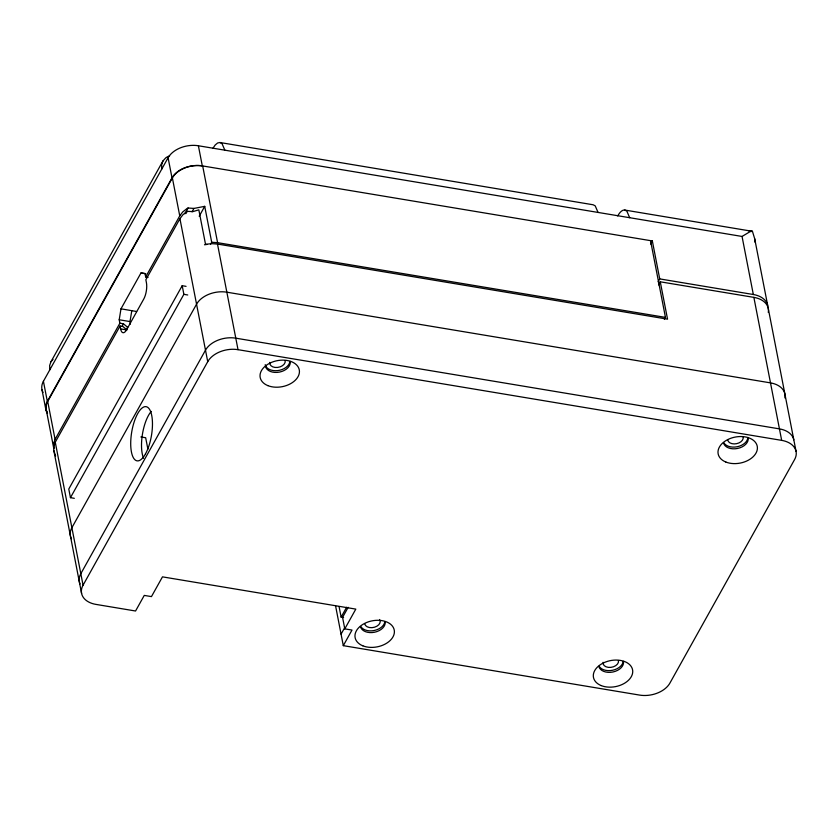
<?xml version="1.0" encoding="UTF-8"?>
<svg xmlns="http://www.w3.org/2000/svg" width="838" height="838" viewBox="0 0 838 838"><rect width="100%" height="100%" fill="white"/><g stroke="black" fill="none" stroke-linecap="round" stroke-linejoin="round"><path stroke-width="1.26" d="M53.957 448.466L53.559 443.553L55.078 439.395L119.876 323.217L119.206 319.77L120.986 308.824L140.983 272.958L145.005 273.502L145.676 276.959L148.075 277.357M130.424 324.096L130.005 321.572L131.796 310.689L120.986 308.824M169.59 155.91A23.234 15.126 29.2 0 0 165.694 157.911L162.981 160.906L50.982 361.702L49.652 365.504L49.798 369.841M162.981 160.906L161.65 164.709L161.786 169.056M120.054 326.034L120.609 328.905L126.936 329.963L122.945 326.516L120.054 326.034L55.256 442.213L53.747 446.371L53.8 450.488L81.6 593.482M192.038 211.836L193.924 208.432L204.723 206.347L211.7 242.276L210.6 244.256M43.042 392.467A23.527 15.65 -11 0 1 43.419 381.28L168.092 157.754A23.527 15.65 -11 0 1 198.386 145.76L742.049 236.452L749.989 231.686L752.44 231.33L754.692 238.725L767.692 305.43M47.504 413.48A23.527 15.65 -11 0 1 47.326 401.402L172 177.866A23.527 15.65 -11 0 1 202.304 165.882L652.341 240.956L659.716 278.897L658.092 281.819M47.326 412.642A23.527 15.65 -11 0 1 47.703 401.465L172.377 177.928A23.527 15.65 -11 0 1 202.67 165.934L217.587 242.674L665.456 317.393L664.377 319.341M145.676 276.959L179.751 215.869L182.736 211.951L186.989 208.557L188.068 208.002L193.924 208.432M768.289 312.417A23.527 15.65 -11 0 0 753.865 297.375L660.26 281.809L667.551 319.163L217.492 244.047L211.605 243.649L205.53 244.34L198.826 209.846L192.97 211.585L187.178 211.365L182.914 214.769L179.929 218.676L145.854 279.766L146.42 282.647A11.763 4.295 -80.5 0 1 143.748 299.061L126.632 329.732A11.763 4.295 -80.5 0 1 120.609 328.905M122.201 326.108L123.469 323.824L127.627 327.291L126.36 329.575M184.884 213.711L188.068 208.002M185.91 213.627L187.178 211.365M199.193 216.256L204.723 206.347M186.057 286.355L182.192 285.706L68.779 489.046L70.455 497.667L74.32 498.317M70.455 497.667L183.868 294.327L182.192 285.706M343.297 645.658L352.002 630.061L344.795 628.867L355.815 609.111L162.478 576.858L151.458 596.604L144.262 595.409L135.557 611.007L95.951 604.397A23.527 15.65 -11 0 1 83.056 585.196L207.73 361.67A23.527 15.65 -11 0 1 238.023 349.676L781.676 440.369A23.527 15.65 -11 0 1 794.581 459.57L669.908 683.096A23.527 15.65 -11 0 1 639.614 695.09L343.297 645.658L335.609 606.063M343.59 617.543L341.129 617.124L346.628 607.246M348.158 607.341L342.564 617.365L344.795 628.867M341.066 634.167L344.795 627.484M650.602 244.078L652.341 240.956M658.532 284.92L660.26 281.809M212.873 148.389L215.219 144.974L217.629 142.973L219.954 142.512L593.157 204.776L595.221 205.886L598.049 212.433M50.982 361.702L53.014 359.45M204.503 244.78L207.07 244.413M749.067 231.183L752.44 231.33L624.792 210.055A23.192 8.474 -80.5 0 0 617.711 215.932M211.7 242.276L217.587 242.674M659.716 278.897L753.331 294.505A23.527 15.65 -11 0 1 767.912 307.462M770.51 382.882L226.847 292.19A23.527 15.65 -11 0 0 196.553 304.184L71.879 527.71A23.527 15.65 -11 0 0 71.502 538.897M183.868 294.327L187.733 294.976M131.796 310.689L136.594 311.495M119.206 319.77L130.005 321.572M119.876 323.217L123.469 323.824M140.868 436.944L145.665 437.74L147.886 449.126M140.983 272.958L145.791 273.785M624.792 210.055L626.855 211.155L629.684 217.712M219.954 142.512L222.018 143.623L224.846 150.17M53.8 450.488L55.633 456.05M796.037 451.284L768.226 308.3M742.049 236.452L753.331 294.505M753.865 297.375L781.676 440.369M650.55 240.653L665.456 317.393M339.139 606.911L341.129 617.124M198.386 145.76L202.304 165.882M217.492 244.047L238.023 349.676M172.377 177.928L179.751 215.869M168.092 157.754L172 177.866M179.929 218.676L207.73 361.67M47.703 401.465L55.078 439.395M43.419 381.28L47.326 401.402M55.256 442.213L83.056 585.196M46.247 409.74L53.622 447.681M41.963 389.565L45.87 409.677M754.692 238.725L755.069 242.276M79.987 583.939A23.527 15.65 -11 0 1 80.815 573.705L205.488 350.169A23.527 15.65 -11 0 1 235.792 338.175L779.445 428.878A23.527 15.65 -11 0 1 793.806 439.793M384.778 622.058A12.549 8.349 -11 0 1 374.188 630.511A12.549 8.349 -11 0 1 361.021 626.876M385.082 621.587A12.549 8.349 -11 0 1 374.523 632.24A12.549 8.349 -11 0 1 360.487 626.573M289.822 361.89A12.549 8.349 -11 0 1 277.619 370.606A12.549 8.349 -11 0 1 265.196 364.677M623.116 661.821A12.549 8.349 -11 0 1 612.536 670.274A12.549 8.349 -11 0 1 599.369 666.639M747.789 438.284A12.549 8.349 -11 0 1 737.21 446.748A12.549 8.349 -11 0 1 724.042 443.103M290.126 361.408A12.549 8.349 -11 0 1 279.578 372.072A12.549 8.349 -11 0 1 265.531 366.405M623.42 661.339A12.549 8.349 -11 0 1 612.871 672.003A12.549 8.349 -11 0 1 598.835 666.336M748.093 437.813A12.549 8.349 -11 0 1 737.545 448.466A12.549 8.349 -11 0 1 723.498 442.799M143.591 458.323A27.445 10.025 -80.5 0 1 151.238 411.406M770.489 382.882A23.527 15.65 -11 0 1 784.902 397.924M379.593 619.523A7.846 5.217 -11 0 1 374.534 627.212A7.846 5.217 -11 0 1 364.76 623.912M618.475 660.554A7.846 5.217 -11 0 1 610.871 667.373A7.846 5.217 -11 0 1 603.088 662.303M743.149 437.027A7.846 5.217 -11 0 1 736.55 443.69A7.846 5.217 -11 0 1 727.782 440.139M285.182 360.623A7.846 5.217 -11 0 1 277.577 367.442A7.846 5.217 -11 0 1 269.794 362.372M362.833 645.815A19.923 13.251 -11 0 0 394.258 633.381A19.923 13.251 -11 0 0 366.96 622.351A19.923 13.251 -11 0 0 362.833 645.815M267.888 385.637A19.923 13.251 -11 0 0 299.302 373.203A19.923 13.251 -11 0 0 272.004 362.184A19.923 13.251 -11 0 0 267.888 385.637M601.181 685.578A19.923 13.251 -11 0 0 632.596 673.134A19.923 13.251 -11 0 0 605.298 662.114A19.923 13.251 -11 0 0 601.181 685.578M725.855 462.042A19.923 13.251 -11 0 0 757.269 449.608A19.923 13.251 -11 0 0 729.971 438.588A19.923 13.251 -11 0 0 725.855 462.042M145.498 453.861A27.445 10.025 -80.5 0 0 148.42 407.928A27.445 10.025 -80.5 0 0 130.843 439.447A27.445 10.025 -80.5 0 0 145.498 453.861"/></g></svg>
